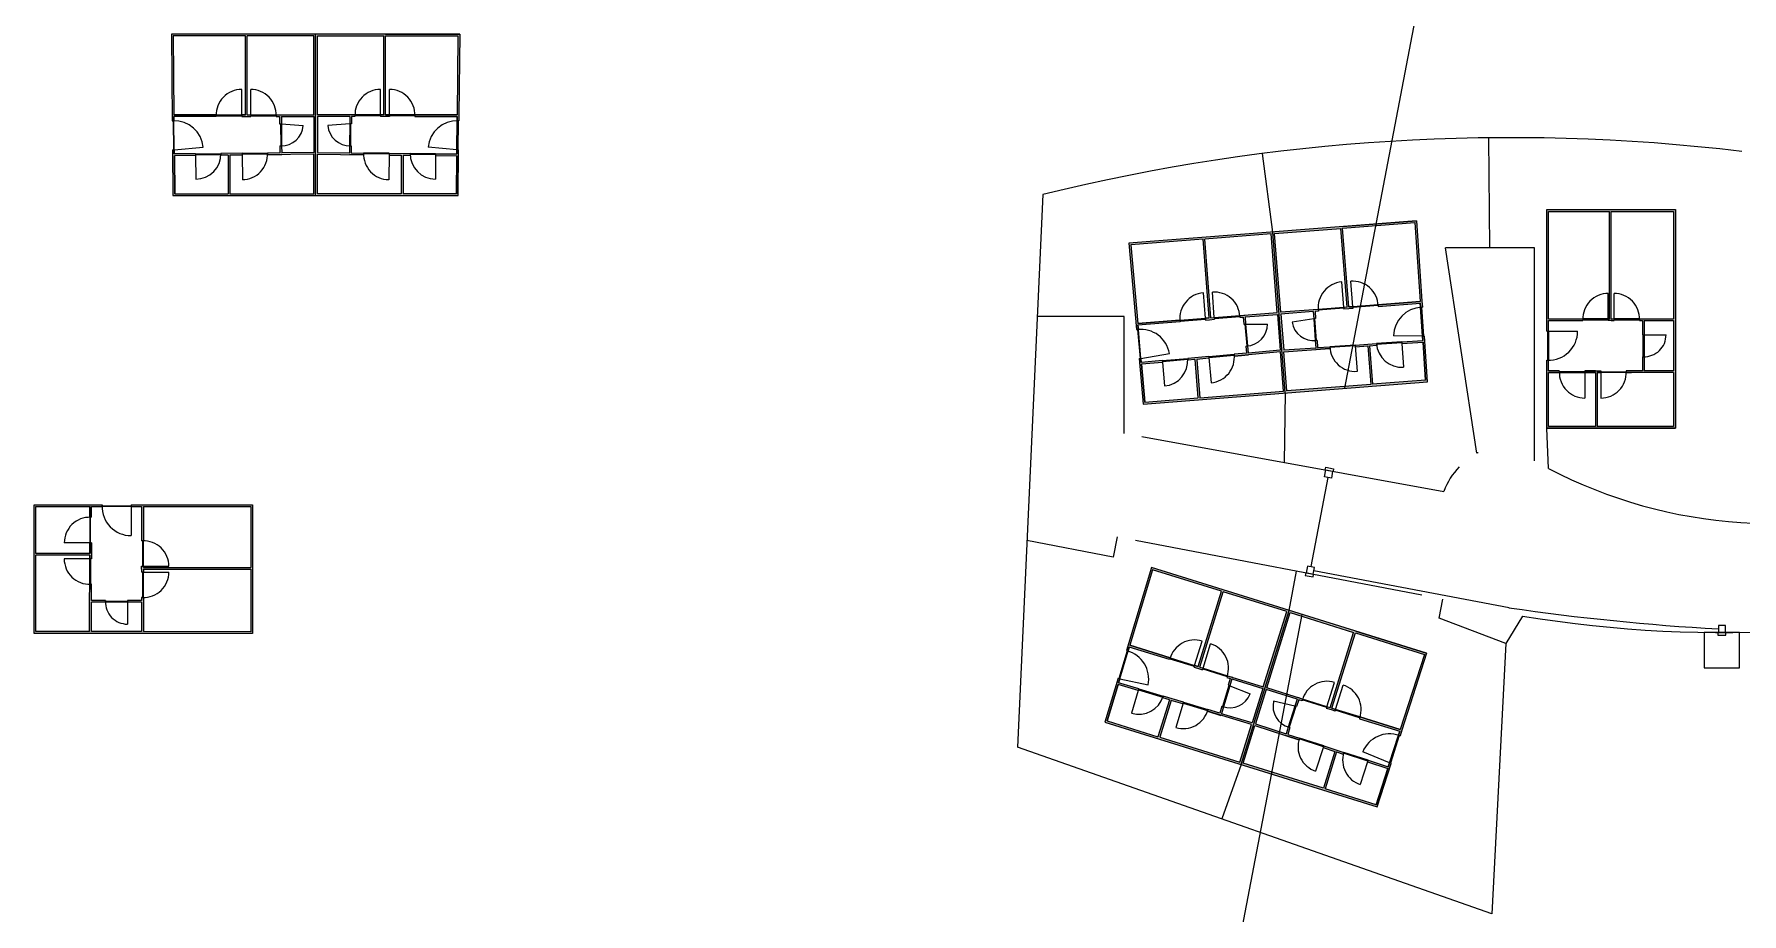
# Model space of a CAD drawing. Header units: millimetres. Extents: x 657551 to 852857, y 204462 to 268665.
# Drawn here: x 657551 to 754030, y 218974 to 268665 of the extents above; entities that cross this region are included whole.
import ezdxf

# ---------------------------------------------------------------- set-up
doc = ezdxf.new("R2010")
doc.units = ezdxf.units.MM
doc.layers.add('urbanizacion', color=7, linetype='Continuous')
pattern_1 = [(45, (559018.265, 350866.392), (16.83798, 61.739261), [79.375, -15.875, 0, -15.875])]
pattern_2 = [(23.22032, (606614.4, 385349.598), (38.543687, 51.084617), [79.375, -15.875, 0, -15.875])]
pattern_3 = [(40.51354, (512763.91, 374938.09), (21.615848, 60.2329563), [79.375, -15.875, 0, -15.875])]

msp = doc.modelspace()

# ---------------------------------------------------------------- hatches: boundary and pattern name
h = msp.add_hatch()
h.set_pattern_fill('ANSI36', color=256, scale=10, angle=-4.48646)
h.set_pattern_definition(pattern_3)
h.paths.add_polyline_path([(669784, 264107), (669593, 264107), (669593, 268565), (673350, 268565), (673350, 264107), (671224, 264107), (671224, 264007), (671417, 264007), (671420, 263602), (671520, 263603), (671517, 264007), (673350, 264007), (673350, 261977), (671537, 261959), (671533, 262363), (671433, 262362), (671437, 261958), (670740, 261951), (670741, 261851), (671537, 261859), (673350, 261877), (673350, 259650), (668604, 259650), (668604, 261830), (669301, 261837), (669300, 261887), (669300, 261937), (668105, 261926), (668106, 261826), (668504, 261830), (668504, 259650), (665492, 259650), (665471, 261800), (666666, 261812), (666665, 261912), (665470, 261900), (665468, 262134), (665368, 262133), (665393, 259550), (673450, 259550), (673450, 268665), (665304, 268665), (665352, 263773), (665452, 263774), (665450, 264007), (667835, 264007), (667835, 264107), (667616, 264107), (665449, 264107), (665405, 268565), (669493, 268565), (669493, 264107), (669275, 264107), (669275, 264007), (669493, 264007), (669784, 264007)])
h = msp.add_hatch()
h.set_pattern_fill('ANSI36', color=256, scale=10, angle=-4.48646)
h.set_pattern_definition(pattern_3)
h.paths.add_polyline_path([(673550, 259650), (673550, 261877), (676159, 261851), (676160, 261951), (675463, 261958), (675467, 262362), (675367, 262363), (675363, 261959), (673550, 261977), (673550, 264007), (675383, 264007), (675379, 263603), (675479, 263602), (675483, 264007), (675675, 264007), (675675, 264107), (675384, 264107), (673550, 264107), (673550, 268565), (677307, 268565), (677307, 264107), (677115, 264107), (677115, 264007), (677407, 264007), (677625, 264007), (677625, 264107), (677407, 264107), (677407, 268565), (681495, 268565), (681451, 264107), (679065, 264107), (679065, 264007), (681450, 264007), (681448, 263774), (681448, 263769, -0.007705), (681498, 263768), (681498, 263769), (681548, 263768), (681551, 264106), (681596, 268665), (677407, 268665), (673450, 268665), (673450, 259550), (681507, 259550), (681532, 262133), (681482, 262133), (681432, 262134), (681430, 261900), (680235, 261912), (680234, 261812), (681429, 261800), (681408, 259650), (678395, 259650), (678395, 261830), (678794, 261826), (678795, 261926), (677600, 261937), (677599, 261837), (678295, 261830), (678295, 259650)])
h = msp.add_hatch()
h.set_pattern_fill('ANSI36', color=256, scale=10, angle=-89.97551)
h.set_pattern_definition([(315.02449, (761923.846, 426108.103), (61.746452, -16.8115903), [79.375, -15.875, 0, -15.875])])
h.paths.add_polyline_path([(669893, 234812), (669896, 242075), (663027, 242078), (663027, 241978), (663625, 241977), (663624, 240046), (663724, 240046), (663725, 241977), (669796, 241975), (669794, 238543), (663724, 238546), (663724, 238606), (663624, 238606), (663624, 238446), (663623, 238283), (663723, 238283), (663724, 238446), (669794, 238443), (669793, 234912), (663722, 234914), (663723, 236843), (663623, 236843), (663623, 236680), (662825, 236680), (662825, 236580), (663623, 236580), (663622, 234914), (660787, 234916), (660787, 236581), (661585, 236581), (661585, 236681), (660787, 236681), (660788, 237588), (660688, 237588), (660688, 237290), (660687, 236681), (660687, 234916), (657651, 234917), (657653, 239231), (660688, 239230), (660688, 239028), (660788, 239028), (660789, 239330), (660789, 239934), (660689, 239934), (660689, 239330), (657653, 239331), (657654, 241980), (660690, 241979), (660689, 241374), (660789, 241374), (660790, 241979), (661387, 241978), (661387, 242078), (657554, 242080), (657551, 234817)])
at = {"layer": 'urbanizacion'}
h = msp.add_hatch(dxfattribs=at)
h.set_pattern_fill('ANSI36', color=256, scale=10)
h.set_pattern_definition(pattern_1)
h.paths.add_polyline_path([(750275, 258754), (743012, 258754), (743012, 251885), (743112, 251885), (743112, 252483), (745044, 252483), (745044, 252583), (743112, 252583), (743112, 258654), (746544, 258654), (746544, 252583), (746484, 252583), (746484, 252483), (746644, 252483), (746807, 252483), (746807, 252583), (746644, 252583), (746644, 258654), (750175, 258654), (750175, 252583), (748247, 252583), (748247, 252483), (748410, 252483), (748410, 251685), (748510, 251685), (748510, 252483), (750175, 252483), (750175, 249647), (748510, 249647), (748510, 250445), (748410, 250445), (748410, 249647), (747503, 249647), (747503, 249547), (747801, 249547), (748410, 249547), (750175, 249547), (750175, 246512), (745861, 246512), (745861, 249547), (746063, 249547), (746063, 249647), (745761, 249647), (745157, 249647), (745157, 249547), (745761, 249547), (745761, 246512), (743112, 246512), (743112, 249547), (743717, 249547), (743717, 249647), (743112, 249647), (743112, 250245), (743012, 250245), (743012, 246412), (750275, 246412)])
h = msp.add_hatch(dxfattribs=at)
h.set_pattern_fill('ANSI36', color=256, scale=10)
h.set_pattern_definition(pattern_1)
h.paths.add_polyline_path([(728330, 248509), (728156, 250729), (730759, 250908), (730752, 251007), (730057, 250960), (730029, 251363), (729929, 251356), (729957, 250953), (728148, 250829), (727989, 252853), (729817, 252996), (729844, 252593), (729944, 252600), (729916, 253004), (730108, 253019), (730100, 253119), (729810, 253096), (727981, 252953), (727632, 257396), (731378, 257690), (731726, 253246), (731536, 253231), (731544, 253132), (731834, 253155), (732051, 253172), (732044, 253271), (731826, 253254), (731477, 257698), (735553, 258018), (735858, 253571), (733479, 253384), (733487, 253284), (735865, 253471), (735881, 253238), (735881, 253233, -0.007705), (735932, 253236), (735932, 253237), (735981, 253240), (735958, 253577), (735646, 258126), (731469, 257798), (727525, 257488), (728238, 248401), (736270, 249031), (736093, 251608), (736043, 251605), (735993, 251602), (736009, 251368), (734817, 251286), (734824, 251187), (736016, 251269), (736164, 249123), (733161, 248888), (732990, 251061), (733387, 251088), (733381, 251188), (732188, 251106), (732195, 251006), (732890, 251053), (733061, 248880)])
h = msp.add_hatch(dxfattribs=at)
h.set_pattern_fill('ANSI36', color=256, scale=10)
h.set_pattern_definition(pattern_1)
h.paths.add_polyline_path([(724227, 252658), (724037, 252643), (723688, 257087), (727433, 257381), (727782, 252937), (725663, 252771), (725671, 252671), (725862, 252686), (725898, 252282), (725997, 252291), (725962, 252694), (727790, 252837), (727948, 250813), (726142, 250653), (726106, 251056), (726007, 251047), (726042, 250645), (725348, 250583), (725357, 250484), (726151, 250554), (727956, 250713), (728130, 248493), (723399, 248122), (723229, 250295), (723923, 250357), (723918, 250407), (723914, 250457), (722724, 250352), (722732, 250252), (723129, 250287), (723300, 248114), (720297, 247878), (720108, 250020), (721298, 250125), (721289, 250225), (720099, 250120), (720078, 250353), (719979, 250344), (720206, 247771), (728238, 248401), (727525, 257488), (719404, 256851), (719834, 251978), (719934, 251986), (719913, 252219), (722291, 252406), (722284, 252505), (722066, 252488), (719905, 252319), (719513, 256759), (723588, 257079), (723937, 252635), (723719, 252618), (723727, 252518), (723945, 252536), (724235, 252558)])
h = msp.add_hatch(dxfattribs=at)
h.set_pattern_fill('ANSI36', color=256, scale=10, angle=-21.77968)
h.set_pattern_definition(pattern_2)
h.paths.add_polyline_path([(723591, 232853), (723409, 232910), (724734, 237166), (728321, 236049), (726995, 231793), (724966, 232425), (724936, 232329), (725120, 232272), (725003, 231884), (725099, 231855), (725215, 232242), (726966, 231697), (726362, 229759), (724626, 230281), (724742, 230668), (724646, 230697), (724530, 230310), (723863, 230510), (723834, 230414), (724597, 230185), (726332, 229663), (725670, 227537), (721139, 228947), (721787, 231029), (722455, 230829), (722469, 230877), (722484, 230925), (721339, 231269), (721310, 231173), (721692, 231058), (721044, 228977), (718168, 229873), (718787, 231932), (719931, 231588), (719960, 231684), (718816, 232028), (718883, 232251), (718787, 232280), (718044, 229806), (725736, 227411), (728446, 236115), (720668, 238536), (719259, 233851), (719355, 233822), (719423, 234046), (721700, 233337), (721730, 233432), (721521, 233497), (719451, 234142), (720735, 238411), (724638, 237195), (723313, 232939), (723105, 233004), (723075, 232909), (723283, 232844), (723561, 232757)])
h = msp.add_hatch(dxfattribs=at)
h.set_pattern_fill('ANSI36', color=256, scale=10, angle=-21.77968)
h.set_pattern_definition(pattern_2)
h.paths.add_polyline_path([(733429, 225016), (734221, 227475), (734173, 227491), (734126, 227506), (734054, 227283), (732916, 227650), (732886, 227555), (734023, 227188), (733364, 225141), (730488, 226037), (731136, 228118), (731515, 227996), (731546, 228091), (730408, 228458), (730378, 228362), (731040, 228148), (730392, 226067), (725861, 227477), (726523, 229604), (729007, 228804), (729038, 228899), (728374, 229113), (728498, 229497), (728403, 229528), (728279, 229143), (726553, 229699), (727157, 231638), (728907, 231093), (728783, 230708), (728878, 230678), (729003, 231063), (729186, 231006), (729216, 231102), (728938, 231188), (727186, 231733), (728512, 235989), (732098, 234873), (730773, 230617), (730591, 230673), (730561, 230578), (730839, 230491), (731048, 230427), (731077, 230522), (730869, 230587), (732194, 234843), (736097, 233628), (734731, 229385), (732452, 230094), (732422, 229998), (734700, 229289), (734628, 229067), (734627, 229062, -0.007705), (734675, 229046), (734675, 229047), (734722, 229032), (734826, 229354), (736223, 233693), (732224, 234938), (728446, 236115), (725736, 227411)])

# ---------------------------------------------------------------- linework, layer by layer
for p, q in [((730494, 244053), (730522, 244201)), ((730522, 244201), (730964, 244117)), ((730964, 244117), (730936, 243970)), ((730640, 243619), (729680, 238586)), ((730445, 243656), (730519, 244049)), ((730838, 243581), (730445, 243656)), ((730519, 244049), (730912, 243975)), ((730715, 244012), (730715, 244012)), ((730912, 243975), (730838, 243581)), ((663027, 241978), (663027, 240338)), ((660689, 239934), (659249, 239935)), ((660688, 239028), (659248, 239028)), ((663724, 238606), (665164, 238605)), ((729491, 238622), (729416, 238229)), ((729884, 238547), (729491, 238622)), ((729809, 238154), (729884, 238547)), ((663723, 238283), (665163, 238282)), ((729392, 238233), (729364, 238086)), ((729364, 238086), (729806, 238002)), ((729834, 238149), (729392, 238233)), ((729416, 238229), (729809, 238154)), ((729605, 238193), (729605, 238193)), ((729806, 238002), (729834, 238149)), ((662825, 236580), (662825, 235340)), ((753904, 234870), (751904, 234870)), ((751904, 234870), (751904, 232870)), ((753129, 234870), (752679, 234870)), ((752679, 234870), (752679, 234720)), ((752679, 234720), (753129, 234720)), ((753104, 235270), (752704, 235270)), ((752704, 235270), (752704, 234870)), ((752704, 234870), (753104, 234870)), ((753104, 234870), (753104, 235270)), ((753129, 234720), (753129, 234870)), ((753904, 232870), (753904, 234870)), ((751904, 232870), (753904, 232870))]:
    msp.add_line(p, q)
for p, direction in [((731603, 248665), (0.187402, 0.982283)), ((729166, 235890), (-0.187402, -0.982283))]:
    msp.add_ray(p, direction)
for points in [[(681596, 268665), (665304, 268665), (665352, 263773)], [(669493, 268565), (665405, 268565), (665449, 264107)], [(669493, 264107), (669493, 268565)], [(669593, 264107), (669593, 268565)], [(671224, 264107), (673350, 264107), (673350, 268565), (669593, 268565)], [(673450, 259550), (673450, 268665)], [(673450, 259550), (673450, 268665)], [(675675, 264107), (673550, 264107), (673550, 268565), (677307, 268565)], [(677307, 264107), (677307, 268565)], [(677407, 268665), (681596, 268665), (681551, 264106)], [(677407, 268565), (681495, 268565), (681451, 264107)], [(677407, 264107), (677407, 268565)], [(669275, 264107), (669275, 265547)], [(669784, 264107), (669784, 265547)], [(677115, 264107), (677115, 265547)], [(677625, 264107), (677625, 265547)], [(665352, 263773), (665452, 263774)], [(665401, 263769), (665418, 262133)], [(665449, 264107), (667835, 264107)], [(667835, 264107), (665449, 264107)], [(667835, 264007), (665449, 264007)], [(665450, 264007), (665452, 263774)], [(665452, 263774), (665450, 264007)], [(665452, 263774), (665450, 264007)], [(665468, 262134), (665452, 263774)], [(667616, 264107), (667835, 264107)], [(667835, 264107), (667835, 264007)], [(667835, 264107), (669275, 264107)], [(667835, 264057), (669275, 264057)], [(669275, 264107), (669493, 264107)], [(669493, 264107), (669275, 264107)], [(669275, 264107), (669493, 264107)], [(669275, 264107), (669275, 264007)], [(669275, 264007), (669493, 264007)], [(669493, 264007), (669784, 264007)], [(669593, 264107), (669784, 264107)], [(669593, 264107), (669784, 264107)], [(669593, 264107), (669784, 264107)], [(669784, 264107), (669784, 264007)], [(669784, 264107), (671224, 264107)], [(669784, 264057), (671228, 264057)], [(671224, 264107), (671516, 264107)], [(671224, 264107), (671224, 264007)], [(671224, 264007), (671417, 264007)], [(671224, 264007), (671417, 264007)], [(671417, 264007), (671420, 263602)], [(671420, 263602), (671520, 263603)], [(671470, 263603), (671483, 262363)], [(671517, 264007), (673350, 264007), (673350, 261977), (671537, 261959)], [(671517, 264007), (671520, 263603)], [(671520, 263603), (671533, 262363)], [(671520, 263603), (672757, 263506)], [(675383, 264007), (673550, 264007), (673550, 261977), (675363, 261959)], [(675379, 263603), (674143, 263506)], [(675379, 263603), (675367, 262363)], [(675383, 264007), (675379, 263603)], [(675479, 263602), (675379, 263603)], [(675675, 264107), (675384, 264107)], [(675429, 263603), (675417, 262363)], [(675483, 264007), (675479, 263602)], [(675675, 264007), (675483, 264007)], [(675675, 264007), (675483, 264007)], [(677115, 264057), (675671, 264057)], [(675675, 264107), (675675, 264007)], [(677115, 264107), (675675, 264107)], [(677307, 264107), (677115, 264107)], [(677307, 264107), (677115, 264107)], [(677307, 264107), (677115, 264107)], [(677115, 264107), (677115, 264007)], [(677407, 264007), (677115, 264007)], [(677625, 264107), (677407, 264107)], [(677407, 264107), (677625, 264107)], [(677625, 264107), (677407, 264107)], [(677625, 264007), (677407, 264007)], [(677625, 264107), (677625, 264007)], [(679065, 264107), (677625, 264107)], [(679065, 264057), (677625, 264057)], [(681451, 264107), (679065, 264107)], [(679065, 264107), (681451, 264107)], [(679283, 264107), (679065, 264107)], [(679065, 264107), (679065, 264007)], [(679065, 264007), (681451, 264007)], [(681432, 262134), (681448, 263774)], [(681450, 264007), (681448, 263774)], [(681448, 263774), (681450, 264007)], [(681448, 263774), (681450, 264007)], [(681498, 263769), (681482, 262133)], [(681498, 263769), (681548, 263768)], [(681551, 264106), (681548, 263768)], [(665368, 262133), (665468, 262134)], [(665368, 262133), (665393, 259550), (681507, 259550), (681532, 262133)], [(665468, 262134), (667097, 262276)], [(665468, 262134), (665470, 261900)], [(665470, 261900), (665468, 262134)], [(665470, 261900), (665468, 262134)], [(666665, 261912), (665470, 261900)], [(666666, 261812), (665471, 261800)], [(666666, 261812), (665471, 261800)], [(665471, 261800), (665492, 259650), (668504, 259650)], [(665492, 259650), (665471, 261800)], [(666665, 261912), (668105, 261926)], [(666665, 261912), (666666, 261812)], [(666666, 261862), (668105, 261876)], [(666666, 261812), (666679, 260472)], [(669300, 261937), (668105, 261926)], [(668105, 261926), (668106, 261826)], [(668504, 261830), (668106, 261826)], [(668504, 261830), (668106, 261826)], [(668504, 261830), (668504, 259650)], [(668604, 259650), (673350, 259650), (673350, 261877), (670741, 261851)], [(669301, 261837), (668604, 261830)], [(668604, 261830), (668604, 259650)], [(669300, 261937), (670740, 261951)], [(669300, 261937), (669301, 261837)], [(669300, 261887), (670740, 261901)], [(669300, 261887), (669315, 260442)], [(671437, 261958), (670740, 261951)], [(670740, 261951), (670741, 261851)], [(671537, 261859), (670741, 261851)], [(670741, 261851), (671537, 261859)], [(671433, 262362), (671533, 262363)], [(671433, 262362), (671437, 261958)], [(671533, 262363), (671537, 261959)], [(678295, 259650), (673550, 259650), (673550, 261877), (676159, 261851)], [(675362, 261859), (676159, 261851)], [(676159, 261851), (675362, 261859)], [(675367, 262363), (675363, 261959)], [(675467, 262362), (675367, 262363)], [(675467, 262362), (675463, 261958)], [(675463, 261958), (676160, 261951)], [(676160, 261951), (676159, 261851)], [(677599, 261887), (676159, 261901)], [(677600, 261937), (676160, 261951)], [(677599, 261887), (677585, 260442)], [(677600, 261937), (677599, 261837)], [(677599, 261837), (678295, 261830)], [(677600, 261937), (678795, 261926)], [(678295, 261830), (678295, 259650)], [(678395, 261830), (678794, 261826)], [(678395, 261830), (678794, 261826)], [(678395, 261830), (678395, 259650)], [(681429, 261800), (681408, 259650), (678395, 259650)], [(678795, 261926), (678794, 261826)], [(680234, 261862), (678794, 261876)], [(680235, 261912), (678795, 261926)], [(681432, 262134), (679803, 262276)], [(680234, 261812), (680221, 260472)], [(680235, 261912), (680234, 261812)], [(680234, 261812), (681429, 261800)], [(680234, 261812), (681429, 261800)], [(680235, 261912), (681430, 261900)], [(681408, 259650), (681429, 261800)], [(681432, 262134), (681430, 261900)], [(681430, 261900), (681432, 262134)], [(681430, 261900), (681432, 262134)], [(681482, 262133), (681432, 262134)], [(681482, 262133), (681532, 262133)], [(663027, 242078), (669896, 242075), (669893, 234812), (657551, 234817), (657554, 242080), (661387, 242078)], [(657653, 239331), (657654, 241980), (660690, 241979)], [(660689, 241374), (660690, 241979)], [(660689, 241374), (660690, 241979)], [(660690, 241979), (660689, 241374)], [(660689, 241374), (660690, 241979)], [(660789, 241374), (660689, 241374)], [(660789, 241374), (660790, 241979)], [(660790, 241979), (661387, 241978)], [(661387, 242078), (661387, 241978)], [(663027, 242078), (663027, 241978)], [(663027, 241978), (663625, 241977)], [(663625, 241977), (663624, 240046)], [(663725, 241977), (663724, 240046)], [(663725, 241977), (669796, 241975), (669794, 238543)], [(660689, 239934), (660689, 239330), (657653, 239331)], [(660689, 239330), (660689, 239934)], [(660689, 239330), (660689, 239934)], [(660689, 239330), (660689, 239934)], [(660789, 239934), (660689, 239934)], [(660789, 239934), (660788, 239230)], [(660789, 239330), (660788, 239028)], [(660789, 239330), (660789, 239934)], [(663724, 240046), (663624, 240046)], [(660687, 234916), (657651, 234917), (657653, 239231)], [(660688, 239230), (657653, 239231)], [(660688, 239028), (660688, 239230)], [(660688, 239028), (660688, 239230)], [(660688, 239230), (660688, 239028)], [(660788, 239028), (660688, 239028)], [(663624, 238446), (663623, 238283)], [(663624, 238446), (663624, 238606)], [(663624, 238606), (663724, 238606)], [(669794, 238443), (669793, 234912), (663722, 234914)], [(663724, 238446), (663723, 238283)], [(663724, 238446), (663723, 238283)], [(663724, 238446), (663723, 238283)], [(663724, 238606), (663724, 238546)], [(663724, 238546), (663724, 238606)], [(663724, 238546), (669794, 238543)], [(663724, 238446), (669794, 238443)], [(740875, 236262), (729847, 238351)], [(660687, 236681), (660688, 237588)], [(660687, 236681), (660688, 237588)], [(660688, 237588), (660688, 237290)], [(660788, 237588), (660688, 237588)], [(660787, 236681), (660788, 237588)], [(663723, 238283), (663623, 238283)], [(660687, 234916), (660687, 236681)], [(661585, 236681), (660787, 236681)], [(660787, 234916), (660787, 236581)], [(661585, 236581), (660787, 236581)], [(661585, 236681), (661585, 236581)], [(663623, 236680), (662825, 236680)], [(662825, 236680), (662825, 236580)], [(663623, 236580), (662825, 236580)], [(663623, 236580), (663622, 234914)], [(663623, 236843), (663623, 236680)], [(663723, 236843), (663623, 236843)], [(663723, 236843), (663722, 234914)], [(663723, 236843), (663722, 234914)], [(663723, 236843), (663723, 236680)], [(660687, 234916), (657651, 234917)], [(663622, 234914), (660787, 234916)], [(663622, 234914), (660787, 234916)]]:
    msp.add_lwpolyline(points)
for points in [[(660739, 239934), (660739, 241374), (660689, 241374), (660689, 239934)], [(663027, 242028), (663027, 241978), (661387, 241978), (661387, 242028)], [(663674, 240046), (663674, 238606), (663724, 238606), (663724, 240046)], [(660738, 239028), (660738, 237588), (660688, 237588), (660688, 239028)], [(663673, 238283), (663673, 236843), (663723, 236843), (663723, 238283)], [(662825, 236630), (662825, 236580), (661585, 236581), (661585, 236631)]]:
    msp.add_lwpolyline(points, close=True)
for centre, radius, start, end in [((669275, 264107), 1440, 90, 181.98984), ((669784, 264107), 1440, 357.99802, 90), ((677115, 264107), 1440, 90, 182.00198), ((677625, 264107), 1440, 358.01016, 90), ((665468, 262134), 1635, 4.97586, 92.32502), ((671520, 263603), 1240, 268.24834, 355.51354), ((675379, 263603), 1240, 184.48646, 271.75166), ((681432, 262134), 1635, 87.67498, 175.02414), ((666665, 261912), 1440, 270.55928, 0.55928), ((669300, 261887), 1440, 270.55928, 2.54912), ((677599, 261887), 1440, 177.45088, 269.44072), ((680235, 261912), 1440, 179.44072, 269.44072), ((660689, 239934), 1440, 87.98567, 179.97551), ((663027, 241978), 1640, 178.22842, 269.97551), ((663724, 238606), 1440, 359.97551, 91.96535), ((660688, 239028), 1440, 179.97551, 271.96535), ((663723, 238283), 1440, 267.98567, 359.97551), ((662825, 236580), 1240, 177.66457, 269.97551), ((760481, 371522), 136674, 261.75221, 266.73809)]:
    msp.add_arc(centre, radius, start, end)
for p, q in [((746484, 252583), (746484, 254023)), ((746807, 252583), (746807, 254023)), ((743112, 251885), (744752, 251885)), ((748510, 251685), (749750, 251685)), ((745157, 249547), (745157, 248107)), ((746063, 249547), (746063, 248107)), ((743012, 246412), (750275, 246412))]:
    msp.add_line(p, q, dxfattribs=at)
for points in [[(739801, 256595), (739732, 262811)], [(727525, 257488), (726956, 261924)], [(714541, 259601), (713099, 228397)], [(743012, 251885), (743012, 258754), (750275, 258754), (750275, 246412), (743012, 246412), (743012, 250245)], [(743112, 252583), (743112, 258654), (746544, 258654)], [(746544, 252583), (746544, 258654)], [(746644, 252583), (746644, 258654)], [(746644, 258654), (750175, 258654), (750175, 252583)], [(735646, 258126), (719404, 256851), (719834, 251978)], [(730100, 253119), (727981, 252953), (727632, 257396), (731378, 257690)], [(731726, 253246), (731378, 257690)], [(731469, 257798), (735646, 258126), (735958, 253577)], [(731477, 257698), (735553, 258018), (735858, 253571)], [(731826, 253254), (731477, 257698)], [(723588, 257079), (719513, 256759), (719905, 252319)], [(723937, 252635), (723588, 257079)], [(725663, 252771), (727782, 252937), (727433, 257381), (723688, 257087)], [(724037, 252643), (723688, 257087)], [(728238, 248401), (727525, 257488)], [(728238, 248401), (727525, 257488)], [(742323, 244559), (742323, 256595), (737278, 256595)], [(739057, 244989), (737278, 256595)], [(732044, 253271), (731931, 254707)], [(723719, 252618), (723607, 254054)], [(724227, 252658), (724115, 254094)], [(731536, 253231), (731423, 254667)], [(725663, 252771), (725953, 252793)], [(725962, 252694), (727790, 252837), (727948, 250813), (726142, 250653)], [(729817, 252996), (727989, 252853), (728148, 250829), (729957, 250953)], [(730100, 253119), (729810, 253096)], [(729817, 252996), (729844, 252593)], [(730108, 253019), (729916, 253004)], [(730108, 253019), (729916, 253004)], [(729916, 253004), (729944, 252600)], [(731536, 253231), (730100, 253119)], [(731540, 253182), (730100, 253068)], [(730100, 253119), (730108, 253019)], [(731726, 253246), (731536, 253231)], [(731726, 253246), (731536, 253231)], [(731726, 253246), (731536, 253231)], [(731536, 253231), (731544, 253132)], [(731834, 253155), (731544, 253132)], [(732044, 253271), (731826, 253254)], [(731826, 253254), (732044, 253271)], [(732044, 253271), (731826, 253254)], [(732051, 253172), (731834, 253155)], [(733479, 253384), (732044, 253271)], [(732044, 253271), (732051, 253172)], [(733483, 253334), (732048, 253221)], [(735858, 253571), (733479, 253384)], [(733479, 253384), (735858, 253571)], [(733697, 253401), (733479, 253384)], [(733479, 253384), (733487, 253284)], [(733487, 253284), (735866, 253471)], [(735865, 253471), (735881, 253238)], [(735881, 253238), (735865, 253471)], [(735881, 253238), (735865, 253471)], [(735993, 251602), (735881, 253238)], [(735932, 253237), (735981, 253240)], [(735932, 253237), (736043, 251605)], [(735958, 253577), (735981, 253240)], [(719129, 246110), (719129, 252715), (714223, 252715)], [(719834, 251978), (719934, 251986)], [(719884, 251978), (720028, 250348)], [(719905, 252319), (722284, 252505)], [(722284, 252505), (719905, 252319)], [(722291, 252406), (719912, 252219)], [(719934, 251986), (719913, 252219)], [(719934, 251986), (719913, 252219)], [(719913, 252219), (719934, 251986)], [(720078, 250353), (719934, 251986)], [(722066, 252488), (722284, 252505)], [(722284, 252505), (723719, 252618)], [(722284, 252505), (722291, 252406)], [(722288, 252456), (723723, 252568)], [(723937, 252635), (723719, 252618)], [(723719, 252618), (723937, 252635)], [(723719, 252618), (723937, 252635)], [(723719, 252618), (723727, 252518)], [(723727, 252518), (723945, 252536)], [(723945, 252536), (724235, 252558)], [(724037, 252643), (724227, 252658)], [(724037, 252643), (724227, 252658)], [(724037, 252643), (724227, 252658)], [(724227, 252658), (725663, 252771)], [(724227, 252658), (724235, 252558)], [(724231, 252608), (725671, 252721)], [(725663, 252771), (725671, 252671)], [(725671, 252671), (725862, 252686)], [(725671, 252671), (725862, 252686)], [(725862, 252686), (725898, 252282)], [(725898, 252282), (725997, 252291)], [(725948, 252287), (726057, 251052)], [(725962, 252694), (725997, 252291)], [(725997, 252291), (726106, 251056)], [(725997, 252291), (727237, 252291)], [(729844, 252593), (728620, 252400)], [(729944, 252600), (729844, 252593)], [(729844, 252593), (729929, 251356)], [(729894, 252597), (729979, 251359)], [(743012, 251885), (743112, 251885)], [(743112, 252583), (745044, 252583)], [(743112, 251885), (743112, 252483)], [(743112, 252483), (745044, 252483)], [(745044, 252583), (745044, 252483)], [(746544, 252583), (746484, 252583)], [(746484, 252583), (746544, 252583)], [(746484, 252483), (746484, 252583)], [(746644, 252483), (746484, 252483)], [(746644, 252583), (746807, 252583)], [(746644, 252583), (746807, 252583)], [(746644, 252583), (746807, 252583)], [(746644, 252483), (746807, 252483)], [(746807, 252583), (746807, 252483)], [(748247, 252583), (748410, 252583)], [(748247, 252583), (750175, 252583)], [(748247, 252583), (750175, 252583)], [(748247, 252583), (748247, 252483)], [(748247, 252483), (748410, 252483)], [(748410, 252483), (748410, 251685)], [(748510, 252483), (748510, 251685)], [(748510, 252483), (750175, 252483)], [(750175, 252483), (750175, 249647)], [(750175, 252483), (750175, 249647)], [(719979, 250344), (720206, 247771), (736270, 249031), (736093, 251608)], [(726007, 251047), (726106, 251056)], [(726007, 251047), (726042, 250645)], [(726106, 251056), (726142, 250653)], [(733061, 248880), (728330, 248509), (728156, 250729), (730759, 250908)], [(730029, 251363), (729929, 251356)], [(729929, 251356), (729957, 250953)], [(729964, 250853), (730759, 250908)], [(730759, 250908), (729964, 250853)], [(730029, 251363), (730057, 250960)], [(730057, 250960), (730752, 251007)], [(732188, 251106), (730752, 251007)], [(730752, 251007), (730759, 250908)], [(732192, 251056), (730755, 250958)], [(732188, 251106), (733381, 251188)], [(732188, 251106), (732195, 251006)], [(732192, 251056), (732291, 249614)], [(732195, 251006), (732890, 251053)], [(732890, 251053), (733061, 248880)], [(732990, 251061), (733387, 251088)], [(732990, 251061), (733387, 251088)], [(732990, 251061), (733161, 248888)], [(736016, 251269), (736164, 249123), (733161, 248888)], [(734817, 251286), (733381, 251188)], [(733381, 251188), (733387, 251088)], [(734821, 251237), (733384, 251138)], [(735993, 251602), (734358, 251615)], [(734817, 251286), (736009, 251368)], [(734817, 251286), (734824, 251187)], [(734824, 251187), (736016, 251269)], [(734824, 251187), (736016, 251269)], [(734824, 251187), (734916, 249850)], [(736043, 251605), (735993, 251602)], [(735993, 251602), (736009, 251368)], [(736009, 251368), (735993, 251602)], [(736009, 251368), (735993, 251602)], [(736164, 249123), (736016, 251269)], [(736043, 251605), (736093, 251608)], [(748410, 251685), (748510, 251685)], [(719979, 250344), (720078, 250353)], [(720078, 250353), (721691, 250622)], [(720078, 250353), (720099, 250120)], [(720099, 250120), (720078, 250353)], [(720099, 250120), (720078, 250353)], [(721289, 250225), (720099, 250120)], [(721298, 250125), (720108, 250020)], [(721298, 250125), (720108, 250020)], [(720297, 247878), (720108, 250020)], [(720108, 250020), (720297, 247878), (723300, 248114)], [(721289, 250225), (722724, 250352)], [(721289, 250225), (721298, 250125)], [(721294, 250175), (722728, 250302)], [(721298, 250125), (721416, 248791)], [(723914, 250457), (722724, 250352)], [(722724, 250352), (722732, 250252)], [(723129, 250287), (722732, 250252)], [(723129, 250287), (722732, 250252)], [(723129, 250287), (723300, 248114)], [(723923, 250357), (723229, 250295)], [(723229, 250295), (723399, 248122)], [(723399, 248122), (728130, 248493), (727956, 250713), (725357, 250484)], [(723914, 250457), (725348, 250583)], [(723914, 250457), (723923, 250357)], [(723918, 250407), (725353, 250534)], [(723918, 250407), (724045, 248967)], [(726042, 250645), (725348, 250583)], [(725348, 250583), (725357, 250484)], [(726151, 250554), (725357, 250484)], [(725357, 250484), (726151, 250554)], [(743012, 250245), (743112, 250245)], [(743112, 249647), (743112, 250245)], [(748410, 250445), (748410, 249647)], [(748410, 250445), (748510, 250445)], [(748510, 250445), (748510, 249647)], [(743717, 249647), (743112, 249647)], [(743112, 249547), (743717, 249547)], [(743717, 249547), (743112, 249547)], [(743717, 249547), (743112, 249547)], [(743717, 249547), (743112, 249547)], [(745761, 246512), (743112, 246512), (743112, 249547)], [(743717, 249647), (743717, 249547)], [(745761, 249647), (745157, 249647)], [(745157, 249647), (745861, 249647)], [(745157, 249647), (745157, 249547)], [(745761, 249547), (745157, 249547)], [(745157, 249547), (745761, 249547), (745761, 246512)], [(745761, 249547), (745157, 249547)], [(745761, 249547), (745157, 249547)], [(745761, 249647), (746063, 249647)], [(745861, 249547), (746063, 249547)], [(746063, 249547), (745861, 249547)], [(746063, 249547), (745861, 249547)], [(750175, 249547), (750175, 246512), (745861, 246512)], [(745861, 249547), (745861, 246512)], [(746063, 249647), (746063, 249547)], [(748410, 249647), (747503, 249647)], [(747503, 249647), (747503, 249547)], [(748410, 249547), (747503, 249547)], [(748410, 249547), (747503, 249547)], [(747503, 249547), (747801, 249547)], [(750175, 249547), (748410, 249547)], [(750175, 249647), (748510, 249647)], [(750175, 249547), (750175, 246512)], [(728238, 248401), (728166, 244473)], [(743112, 244130), (743012, 246412)], [(720124, 245930), (737190, 242839)], [(718736, 240267), (718518, 239124), (713638, 240055)], [(735953, 236982), (719780, 240067)], [(736223, 233693), (720668, 238536), (719259, 233851)], [(724638, 237195), (720735, 238411), (719451, 234142)], [(728446, 236115), (728869, 238333)], [(723313, 232939), (724638, 237195)], [(723409, 232910), (724734, 237166)], [(724966, 232425), (726995, 231793), (728321, 236049), (724734, 237166)], [(741645, 235794), (740700, 234239), (736931, 235671), (737138, 236756)], [(725736, 227411), (728446, 236115)], [(725736, 227411), (728446, 236115)], [(729216, 231102), (727186, 231733), (728512, 235989), (732098, 234873)], [(730773, 230617), (732098, 234873)], [(730869, 230587), (732194, 234843)], [(732194, 234843), (736097, 233628), (734731, 229385)], [(732224, 234938), (736223, 233693), (734826, 229354)], [(740700, 234239), (739903, 218974), (713099, 228397)], [(719306, 233832), (718835, 232266)], [(718883, 232251), (719355, 233822)], [(719259, 233851), (719355, 233822)], [(719423, 234046), (719355, 233822)], [(719355, 233822), (719423, 234046)], [(719355, 233822), (719423, 234046)], [(721700, 233337), (719422, 234046)], [(719451, 234142), (721730, 233432)], [(721730, 233432), (719451, 234142)], [(721521, 233497), (721730, 233432)], [(723105, 233004), (723533, 234379)], [(723591, 232853), (724019, 234228)], [(721730, 233432), (721700, 233337)], [(721715, 233384), (723090, 232956)], [(721730, 233432), (723105, 233004)], [(723105, 233004), (723075, 232909)], [(723075, 232909), (723283, 232844)], [(723105, 233004), (723313, 232939)], [(723313, 232939), (723105, 233004)], [(723105, 233004), (723313, 232939)], [(723283, 232844), (723561, 232757)], [(723409, 232910), (723591, 232853)], [(723409, 232910), (723591, 232853)], [(723409, 232910), (723591, 232853)], [(723591, 232853), (723561, 232757)], [(723576, 232805), (724955, 232375)], [(723591, 232853), (724966, 232425)], [(718787, 232280), (718044, 229806), (733429, 225016), (734221, 227475)], [(718787, 231932), (718168, 229873), (721044, 228977)], [(718168, 229873), (718787, 231932)], [(718787, 232280), (718883, 232251)], [(719931, 231588), (718787, 231932)], [(719931, 231588), (718787, 231932)], [(718883, 232251), (718816, 232028)], [(718816, 232028), (718883, 232251)], [(718816, 232028), (718883, 232251)], [(719960, 231684), (718816, 232028)], [(718883, 232251), (720481, 231903)], [(719931, 231588), (719546, 230304)], [(719960, 231684), (719931, 231588)], [(719946, 231636), (721325, 231221)], [(719960, 231684), (721339, 231269)], [(725215, 232242), (726966, 231697), (726362, 229759), (724626, 230281)], [(725051, 231870), (724694, 230682)], [(725099, 231855), (724742, 230668)], [(724966, 232425), (724936, 232329)], [(724936, 232329), (725120, 232272)], [(724936, 232329), (725120, 232272)], [(724966, 232425), (725244, 232338)], [(725120, 232272), (725003, 231884)], [(725003, 231884), (725099, 231855)], [(725215, 232242), (725099, 231855)], [(725099, 231855), (726250, 231395)], [(728907, 231093), (727157, 231638), (726553, 229699), (728279, 229143)], [(730591, 230673), (731019, 232048)], [(731077, 230522), (731505, 231897)], [(721692, 231058), (721044, 228977)], [(721787, 231029), (721139, 228947)], [(721339, 231269), (721310, 231173)], [(721692, 231058), (721310, 231173)], [(721692, 231058), (721310, 231173)], [(722484, 230925), (721339, 231269)], [(722455, 230829), (721787, 231029)], [(722469, 230877), (722053, 229493)], [(722484, 230925), (722455, 230829)], [(722469, 230877), (723848, 230462)], [(722484, 230925), (723863, 230510)], [(724646, 230697), (724530, 230310)], [(724742, 230668), (724626, 230281)], [(724646, 230697), (724742, 230668)], [(728783, 230708), (727574, 230983)], [(728783, 230708), (728403, 229528)], [(728831, 230693), (728451, 229513)], [(728907, 231093), (728783, 230708)], [(728878, 230678), (728783, 230708)], [(729003, 231063), (728878, 230678)], [(729216, 231102), (728938, 231188)], [(729186, 231006), (729003, 231063)], [(729186, 231006), (729003, 231063)], [(729216, 231102), (729186, 231006)], [(730576, 230626), (729197, 231055)], [(730591, 230673), (729216, 231102)], [(730591, 230673), (730561, 230578)], [(730773, 230617), (730591, 230673)], [(730773, 230617), (730591, 230673)], [(730773, 230617), (730591, 230673)], [(731077, 230522), (730869, 230587)], [(730869, 230587), (731077, 230522)], [(731077, 230522), (730869, 230587)], [(721139, 228947), (725670, 227537), (726332, 229663), (723834, 230414)], [(723863, 230510), (723834, 230414)], [(724597, 230185), (723834, 230414)], [(723834, 230414), (724597, 230185)], [(724530, 230310), (723863, 230510)], [(730839, 230491), (730561, 230578)], [(731048, 230427), (730839, 230491)], [(731077, 230522), (731048, 230427)], [(732437, 230046), (731062, 230474)], [(732452, 230094), (731077, 230522)], [(732452, 230094), (732422, 229998)], [(732422, 229998), (734701, 229289)], [(734731, 229385), (732452, 230094)], [(732452, 230094), (734731, 229385)], [(732661, 230029), (732452, 230094)], [(730392, 226067), (725861, 227477), (726523, 229604), (729007, 228804)], [(728249, 229048), (729007, 228804)], [(729007, 228804), (728249, 229048)], [(728403, 229528), (728279, 229143)], [(728498, 229497), (728374, 229113)], [(728374, 229113), (729038, 228899)], [(728498, 229497), (728403, 229528)], [(729038, 228899), (729007, 228804)], [(730393, 228410), (729022, 228851)], [(730408, 228458), (729038, 228899)], [(734126, 227506), (734628, 229067)], [(734675, 229047), (734173, 227491)], [(734700, 229289), (734628, 229067)], [(734628, 229067), (734700, 229289)], [(734628, 229067), (734700, 229289)], [(734675, 229047), (734722, 229032)], [(734826, 229354), (734722, 229032)], [(730393, 228410), (729950, 227034)], [(730408, 228458), (730378, 228362)], [(730378, 228362), (731040, 228148)], [(731040, 228148), (730392, 226067)], [(730408, 228458), (731546, 228091)], [(731136, 228118), (730488, 226037)], [(731136, 228118), (731515, 227996)], [(731136, 228118), (731515, 227996)], [(731546, 228091), (731515, 227996)], [(732901, 227602), (731530, 228044)], [(732916, 227650), (731546, 228091)], [(734126, 227506), (732612, 228126)], [(725736, 227411), (724655, 224335)], [(734023, 227188), (733364, 225141), (730488, 226037)], [(732886, 227555), (732475, 226279)], [(732916, 227650), (732886, 227555)], [(732886, 227555), (734023, 227188)], [(732886, 227555), (734023, 227188)], [(732916, 227650), (734054, 227283)], [(733364, 225141), (734023, 227188)], [(734126, 227506), (734054, 227283)], [(734054, 227283), (734126, 227506)], [(734054, 227283), (734126, 227506)], [(734173, 227491), (734126, 227506)], [(734173, 227491), (734221, 227475)]]:
    msp.add_lwpolyline(points, dxfattribs=at)
for points in [[(743062, 251885), (743112, 251885), (743112, 250245), (743062, 250245)], [(745044, 252533), (746484, 252533), (746484, 252583), (745044, 252583)], [(746807, 252533), (748247, 252533), (748247, 252583), (746807, 252583)], [(748460, 251685), (748510, 251685), (748510, 250445), (748460, 250445)], [(745157, 249597), (743717, 249597), (743717, 249547), (745157, 249547)], [(746063, 249597), (747503, 249597), (747503, 249547), (746063, 249547)]]:
    msp.add_lwpolyline(points, close=True, dxfattribs=at)
for centre, radius, start, end in [((740949, 152831), 109987, 83.16995, 103.89282), ((732044, 253271), 1440, 2.49662, 94.48646), ((723719, 252618), 1440, 94.48646, 186.4763), ((724227, 252658), 1440, 2.48448, 94.48646), ((731536, 253231), 1440, 94.48646, 186.48844), ((746484, 252583), 1440, 90, 181.98984), ((746807, 252583), 1440, 358.01016, 90), ((735993, 251602), 1635, 92.16145, 179.5106), ((720078, 250353), 1635, 9.46232, 96.81148), ((725997, 252291), 1240, 272.7348, 0), ((729844, 252593), 1240, 188.97292, 276.23812), ((743112, 251885), 1640, 268.25291, 0), ((732192, 251056), 1440, 181.93734, 273.92718), ((734817, 251286), 1440, 183.92718, 273.92718), ((748510, 251685), 1240, 267.68906, 0), ((721289, 250225), 1440, 275.04574, 5.04574), ((723918, 250407), 1440, 275.04574, 7.03558), ((745157, 249547), 1440, 178.01016, 270), ((746063, 249547), 1440, 270, 1.98984), ((740976, 241438), 4036, 136.31935, 159.69166), ((740976, 241438), 4036, 117.31933, 118.37922), ((755789, 268398), 27380, 242.4184, 289.96599), ((752925, 304012), 69144, 260.61051, 286.95819), ((723105, 233004), 1440, 72.70678, 164.69662), ((718883, 232251), 1635, 347.68264, 75.0318), ((723591, 232853), 1440, 340.7048, 72.70678), ((730591, 230673), 1440, 72.70678, 164.70876), ((731077, 230522), 1440, 340.71694, 72.70678), ((719960, 231684), 1440, 253.26606, 343.26606), ((725099, 231855), 1240, 250.95512, 338.22032), ((728783, 230708), 1240, 167.19324, 254.45844), ((722469, 230877), 1440, 253.26606, 345.2559), ((730393, 228410), 1440, 160.15766, 252.1475), ((734126, 227506), 1635, 70.38177, 157.73092), ((732916, 227650), 1440, 162.1475, 252.1475)]:
    msp.add_arc(centre, radius, start, end, dxfattribs=at)

doc.saveas('drawing.dxf')
